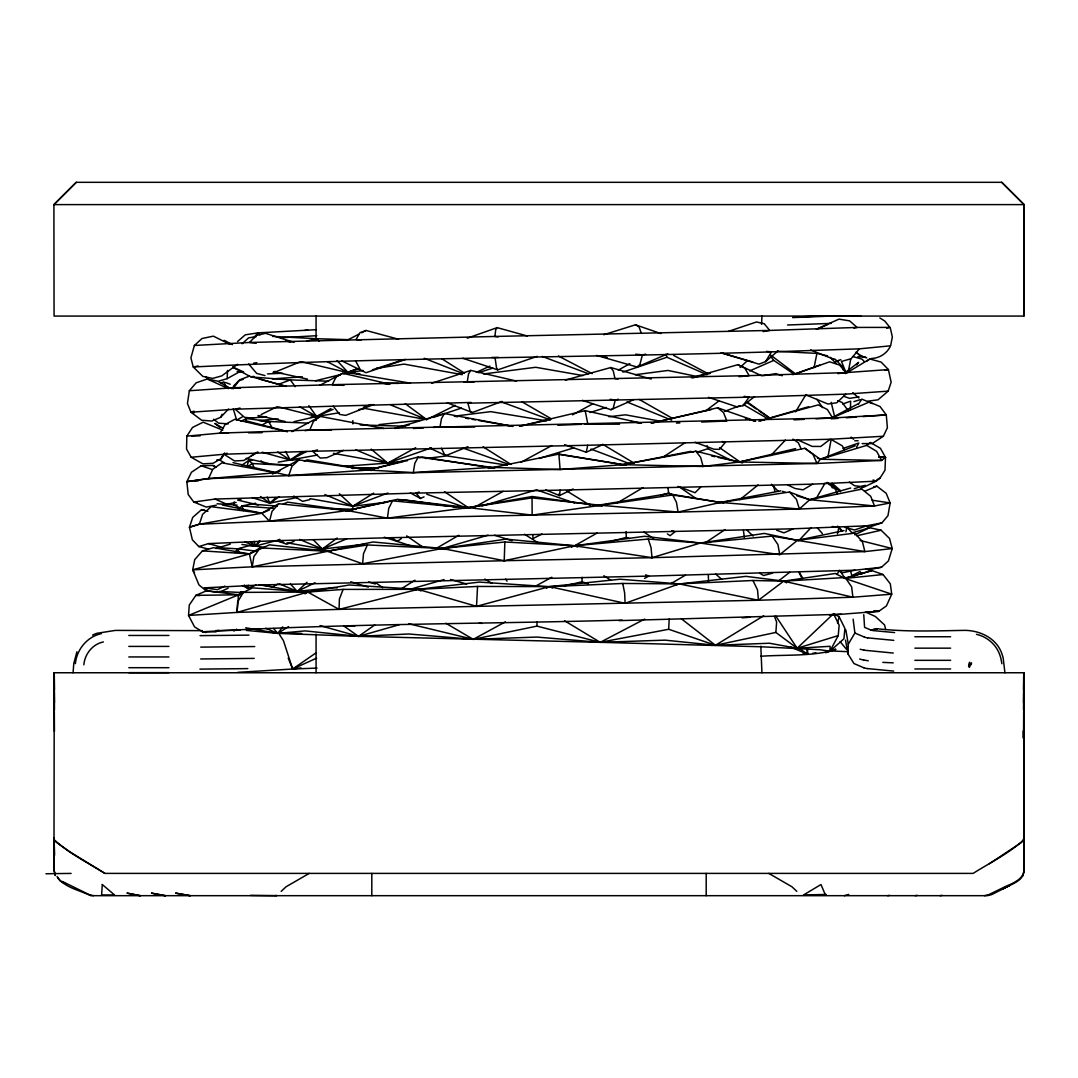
<?xml version="1.0" encoding="UTF-8"?>
<svg xmlns="http://www.w3.org/2000/svg" width="1078" height="1078" viewBox="0 0 1078 1078"><rect width="100%" height="100%" fill="white"/><g stroke="black" fill="none" stroke-linecap="round" stroke-linejoin="round"><path stroke-width="1.5" d="M1023.938 316.07L1024.06 204.604L1001.826 182.317L76.174 182.317L53.9 204.604L54.062 316.07L1023.938 316.07L1024.1 204.604L1001.678 182.317M55.274 875.026L53.967 869.757L54.25 672.753L54.439 689.435M256.564 550.669L249.409 553.917L213.511 547.691L202.421 550.871L194.714 559.63L192.692 569.844L252.225 566.812L504.208 560.722L504.868 542.005L574.453 545.751L652.001 557.676L864.866 551.599L892.22 548.554L889.512 538.474L881.117 530.214L869.609 527.721L851.283 533.111M873.652 486.825L876.845 486.178L886.183 493.293L890.132 502.941L874.487 505.986L799.364 509.018L678.102 512.063L598.95 505.11L532.047 497.888L532.155 515.109L397.499 499.33L347.305 510.527L269.513 521.186L199.376 524.231L189.432 527.263L192.369 539.808L198.824 546.573L208.472 549.106M1023.561 709.607L1023.75 672.753L1024.087 838.617L1021.58 842.376L989.402 863.707M1023.561 731.383L1023.938 672.753L54.062 672.753L54.439 731.383M588.345 583.764L582.039 581.797L582.093 577.363M1022.995 737.81L1023.076 731.14M1023.561 689.435L1023.75 672.753L1024.06 869.111C1024.262 879.352 1012.579 883.219 1005.114 886.695M1023.548 702.789L1023.938 672.753M222.782 430.176L203.136 422.199L192.558 427.427L186.831 436.145L186.548 449.041L191.156 457.247L202.88 463.85L213.067 463.297L221.381 458.46L224.561 452.949M832.391 649.94L835.693 649.374L829.939 651.233L820.277 649.751L761.62 646.787L600.217 642.326L536.925 626.116L537.019 621.669M850.421 409.559L850.65 401.164L842.74 403.994M863.855 667.781L853.951 663.549L848.022 653.996L848.292 644.24L845.853 629.929M343.141 589.396L307.796 592.078L252.602 587.86L238.534 594.813L206.639 590.731L195.9 595.339L189.27 605.054L188.542 615.457L237.025 612.412L339.044 609.38L339.408 598.991L343.141 589.396L417.981 589.343L477.541 586.432L549.497 586.621L622.734 583.454L679.059 583.885L752.943 580.49L783.693 581.15L845.165 577.525L851.647 586.863L852.9 597.212L891.722 594.18L890.32 583.831L883.044 574.547L871.981 570.599L844.384 578.226M761.58 324.37L761.93 316.07M206.141 376.963L208.485 379.294L218.174 381.275L227.148 378.647L227.552 370.441M760.65 656.259C783.679 654.656 807.422 656.286 829.939 651.233L830.114 646.301L797.141 648.269L769.422 643.229L715.428 645.291L668.697 629.269L669.195 618.907M675.758 584.411L746.043 576.353L783.693 581.15L852.9 597.212L758.44 600.257L339.044 609.38L307.796 592.078L237.025 612.412L237.645 602.009L243.345 592.374L307.796 592.078L349.245 584.977L417.981 589.343L479.4 582.093L552.771 586.984M775.904 616.171L797.141 648.269L833.537 613.705L839.156 625.24L838.226 635.589L797.141 648.269L775.864 632.436L776.632 622.073L774.422 616.333M73.075 672.753L73.789 663.442L76.929 651.786M237.025 612.412L238.534 594.813L243.345 592.374M259.421 549.376L269.433 544.835L327.079 551.195L362.572 563.767L363.529 553.58L367.409 544.956L442.236 548.473L504.208 560.722L652.001 557.676L700.296 543.043L764.302 533.421L797.464 540.321L864.866 551.599L862.373 541.493L854.611 533.152L797.464 540.321L772.144 536.103L700.296 543.043L648.242 539.054L574.453 545.751L504.208 560.722M477.541 586.432L476.53 606.335L549.497 586.621L619.971 579.223L679.059 583.885L758.44 600.257L783.693 581.15L835.302 573.483L844.896 578.428L883.044 574.547M216.26 505.218L206.248 507.078L193.797 502.038L188.205 494.506L186.858 481.664L208.512 478.632L288.742 475.6L817.03 463.446L820.371 459.268L866.699 445.376L870.391 442.479L880.443 448.327L885.51 457.382L884.984 470.277L879.958 478.187L876.158 481.165L812.623 484.157L560.142 490.126L559.509 495.584L545.589 489.803M222.351 505.003L261.765 513.222L269.513 521.186L387.406 518.141L388.754 508.331L392.527 500.825L470.089 508.237M228.388 388.632L207.232 379.011L196.129 382.825L189.364 390.735L187.437 403.482L190.954 412.214L201.694 420.258L211.827 421.026L220.667 417.307L228.523 409.02M234.236 501.863L233.737 505.016L240.61 508.102M504.868 542.005L442.236 548.473L373.028 541.978L252.225 566.812L253.882 556.598L260.243 547.907L327.079 551.195L367.409 544.956M272.478 474.05L298.902 459.915L368.393 470.035L413.292 472.555L414.828 463.297L418.264 457.005L491.474 467.353L560.102 469.523L622.922 464.658L703.125 466.491L739.427 461.963L804.875 448.286L820.371 459.268L881.642 460.414L885.51 457.382L878.84 456.978M463.971 382.138L467.273 381.666L468.553 373.931L470.776 370.414L516.537 381.073M433.369 427.4L439.999 427.05L441.508 418.48L444.419 413.534L513.007 426.403L478.726 420.474M246.04 421.714L246.619 418.507L268.597 421.498L308.524 423.128M827.85 457.449L831.151 439.46L842.322 445.861L844.411 449.782M75.379 663.657C76.727 649.468 87.251 636.613 101.345 633.648M83.855 664.83C84.758 654.023 92.587 644.105 103.394 641.949M848.332 371.465L850.731 359.19M814.038 367.719L816.935 353.382L827.594 355.875M564.576 444.662L586.257 452.261L587.712 445.254L830.181 439.258L883.367 436.253L887.383 427.791L886.291 414.936L880.093 406.568L869.34 402L831.017 418.318M837.471 533.745L838.873 527.331L832.297 526.509M845.893 531.845L846.958 527.263L852.361 533.125M968.57 666.5L969.621 662.242L969.311 667.43L971.561 662.916L970.362 665.247M618.381 399.224L615.228 400.167L613.112 408.589L610.93 409.707L582.349 400.329M269.513 521.186L272.033 511.349L278.825 503.749L347.305 510.527L387.406 518.141L678.102 512.063L720.427 502.415L780.836 490.84M645.655 354.163L642.421 354.891L639.874 364.593L637.004 367.005L596.525 355.417M242.402 585.583L247.792 588.399L248.641 585.179M837.485 623.071L839.169 616.805L833.537 613.705M246.916 466.841L248.668 460.508L251.969 460.306M229.803 344.3L213.39 336.161L202.017 338.505L194.377 345.486L190.9 357.883L193.258 366.978L202.785 376.357L212.649 378.418L221.785 375.872L237.537 364.297M1023.804 871.415L1023.548 872.358M845.165 577.525L844.896 578.428L871.981 570.599M890.711 345.378L892.341 336.929L890.428 328.44M867.884 401.191L877.964 399.817L888.191 391.125L891.142 382.205L888.42 369.592L881.157 362.1L869.811 358.974L845.597 373.594M233.01 462.651L288.742 475.6L291.949 466.289L298.902 459.915M57.053 876.481C63.898 887.531 79.785 890.212 90.66 895.683L987.327 895.683L991.598 894.632L1003.2 888.798C1010.585 884.189 1023.709 881.467 1023.938 870.728L1023.709 837.741M233.104 388.848L234.734 384.509M304.912 430.661L309.709 430.082L313.402 421.458L320.274 416.418L383.728 428.465M220.667 417.307L222.068 414.262M1022.658 875.983L1023.076 875.134M207.609 587.833L206.141 590.798L198.985 584.95L192.692 569.844L249.409 553.917L260.243 547.907M838.226 635.589L829.939 651.233L843.953 638.755L844.896 628.407L839.169 616.805M856.619 447.087L858.843 443.018L842.969 448.448M221.381 458.46L223.725 454.323M816.113 498.669L825.088 483.079M216.813 459.902L220.02 460.239L223.281 454.62M848.292 644.24L854.881 633.015L853.129 619.163M238.171 596.134L240.623 591.984L243.897 591.782M795.577 411.836L805.872 394.71M721.007 352.87L759.02 364.148L765.528 361.642L771.484 351.873L859.395 348.841L890.536 345.809C887.302 353.22 879.621 358.287 871.55 358.422M836.932 574.507L839.546 570.343L845.098 578.28M858.277 404.398L861.848 399.116L872.358 403.603M527.465 336.026L497.16 327.631L495.732 329.679L494.869 336.444L249.597 342.467L194.377 345.486M708.489 397.337L736.948 406.864L742.998 405.665L749.116 397.162L845.812 394.144L888.191 391.125M259.502 540.698L255.594 545.98L244.612 541.83M282.705 626.857L277.801 633.379L246.39 630.401M281.169 891.344L286.128 886.722L309.211 873.396M253.734 338.047L257.804 332.886L316.07 329.693M856.565 364.876L858.6 362.383L845.92 372.018M234.883 552.542L237.955 548.796L250.056 545.414L264.177 547.301M859.395 348.841L851.135 358.691L842.147 361.278M863.613 525.727L869.245 527.129L881.925 522.857L887.976 515.661L890.132 502.941L872.169 500.219M231.77 388.7L238.507 380.817L243.129 379.362M1024.033 839.573C1009.089 853.372 990.278 862.589 973.111 873.396L104.889 873.396L69.477 851.607L56.42 842.376L54.183 840.085L54.129 837.997L54.439 855.582M260.054 541.156L255.594 545.98L250.406 541.735M770.73 455.603L785.417 440.053M798.502 540.94L810.858 527.843M76.322 182.317L53.94 204.604L1024.1 204.604M700.66 487.135L695.054 492.7L678.062 486.434M845.812 394.144L836.838 402.741L827.985 404.034L806.155 394.966M307.028 582.295L297.218 591.404L259.138 584.748M238.359 509.247L241.93 505.959L255.607 503.224M740.06 367.409L747.458 360.631M865.607 568.78L868.316 569.844L881.508 567.257L888.447 560.897L892.22 548.554L860.042 540.455M275.941 497.618L269.823 503.17L252.441 497.713M532.155 515.109L672.672 494.964L720.427 502.415L799.364 509.018L809.699 499.707L850.663 488.024M242.092 343.747L248.614 337.872L256.375 336.579M237.537 341.591L245.245 334.827L257.804 332.886L259.96 334.827M204.739 510.298L201.559 509.624L192.733 517.373L189.432 527.263L200.346 523.814M765.528 361.642L777.952 350.916M860.015 489.493L865.189 485.194M438.962 549.066L505.932 539.121L574.453 545.751L644.536 536.278L700.296 543.043L779.785 554.644L797.464 540.321L844.007 530.578M739.858 499.666L758.09 484.938M742.998 405.665L754.56 396.583M778.006 581.325L789.729 572.283M830.181 439.258L820.762 446.454L812.246 446.427L796.965 439.541M867.184 360.982L869.811 358.974M825.425 895.01L820.978 884.539L803.46 895.01L826.193 894.43M705.726 410.799L719.188 400.76M337.239 538.03L322.335 549.025L286.991 542.786M247.064 467.178L252.279 463.527L288.661 465.413M245.717 627.814L277.801 633.379L358.516 636.357L374.726 624.984M847.874 895.01L848.696 894.43L844.343 895.683M401.407 538.528L397.256 541.412L391.651 537.693L276.803 540.644L208.512 543.608L198.824 546.573M237.834 672.349L292.65 669.02L316.043 652.864M302.473 451.588L290.265 459.996L278.205 462.166M279.391 496.621L269.823 503.17L260.472 496.513M242.078 465.009L248.668 460.508L252.279 463.527L254.3 468.095M233.899 630.994L236.648 629.161M215.896 466.949L212.959 465.467L201.222 465.75L191.412 472.285L186.858 481.664L209.698 478.309M705.82 542.45L725.157 529.527M883.367 436.253L872.223 443.557L862.144 443.61M662.674 457.341L685.204 442.64M218.308 630.307L215.856 631.87L202.502 631.802L194.539 626.87L188.542 615.457L238.534 594.813L195.9 595.339L199.228 595.622M288.54 626.587L277.801 633.379L265.66 628.231M305.007 593.83L307.796 592.078M400.787 589.1L414.976 580.22M373.689 493.145L352.722 506.242L309.992 498.629M763.696 615.794L715.428 645.291L665.059 640.143L600.217 642.326L358.516 636.357L305.101 630.899L277.801 633.379L273.516 628.434M257.965 451.978L243.79 460.481L234.559 460.953L223.941 454.256L191.156 457.247M617.276 502.968L643.067 487.579M251.322 455.724L256.928 452.383M812.623 484.157L803.07 489.83L795.065 488.482L787.546 484.898M314.035 340.392L316.905 338.721L348.45 339.664M670.988 583.575L685.487 575.14M437.183 547.867L458.891 535.267M574.035 546.074L597.32 532.936M277.733 584.033L272.721 586.836L261.9 584.923L204.335 587.86L206.141 590.798L217.513 592.28M294.051 421.687L316.595 416.499L330.973 408.481M618.327 370.104L629.889 363.65M242.388 416.876L236.661 420.056L233.239 408.791M278.825 503.749L261.765 513.222L199.376 524.231L202.597 514.354L211.167 506.687L261.765 513.222L269.392 509.975M475.155 506.862L503.13 491.352M227.148 378.647L240.327 371.344M389.953 384.199L342.737 373.271L336.188 376.896L332.226 384.684L233.764 387.716L189.364 390.735M344.96 466.195L387.77 463.095L415.69 447.707M535.591 586.122L551.815 577.242M572.539 414.828L592.873 403.778M505.353 621.858L473.242 639.348L408.656 633.985L358.516 636.357L320.085 625.604M521.078 462.219L551.801 445.551M291.949 431.631L320.274 416.418M644.59 578.347L648.781 576.097L855.002 570.195L881.508 567.257M261.846 425.069L268.597 421.498L272.613 428.626M832.324 417.469L857.886 403.94M319.748 385.358L342.737 373.271M306.502 451.52L290.265 459.996L262.143 452.194M644.657 619.095L600.217 642.326L536.709 637.071L473.242 639.348L408.724 623.731M546.506 588.17L549.497 586.621L625.105 603.303L679.059 583.885L675.933 585.031M346.658 340.459L358.624 334.315M361.602 332.779L366.089 330.474L398.55 339.233M1003.2 888.798L1001.785 889.323L1009.938 885.334M542.032 534.001L533.044 538.555L532.721 534.728M850.515 570.922L851.849 575.692L859.961 571.583L861.901 574.224M428.249 418.87L455.32 405.341M876.98 479.656L879.958 478.187M261.105 414.558L277.329 406.608M1004.912 886.803L988.795 894.646L984.551 895.683M315.072 582.713L297.218 591.404L279.162 583.764M573.092 488.954L559.509 495.584L558.862 494.074M1002.041 889.188L1009.83 885.402M219.144 592.482L228.159 588.13M571.461 547.206L574.453 545.751L577.552 547.018M240.785 421.309L246.619 418.507M854.733 534.782L869.609 527.721M224.965 586.095L217.406 589.666L204.335 587.86M343.586 373.864L355.834 369.188M586.257 452.261L602.764 444.581M476.287 372.382L489.83 366.116M288.217 658.119L292.65 669.02L316.636 658.132M410.354 492.929L420.474 498.454L424.045 496.864M816.329 329.194L838.994 319.128L849.639 320.867L857.091 327.429L889.916 327.402L884.728 320.988L879.837 317.929M343.491 450.348L326.903 457.678L320.26 458.056L312.607 451.251L223.941 454.256L227.108 453.205M610.93 409.707L633.837 399.601M749.641 370.926L773.748 360.402L794.176 374.214M816.881 329.221L827.675 324.545M278.609 406.905L316.595 416.499L333.129 409.33M881.925 522.857L866.658 525.821L793.341 528.799L783.935 532.842L776.632 530.214M283.123 504.113L287.705 502.159L347.305 510.527L392.527 500.825M637.004 367.005L667.808 353.827M279.862 539.337L276.803 540.644L286.735 544.255L294.146 541.291M346.954 538.757L322.335 549.025L299.59 539.418M864.664 491.272L876.845 486.178M272.653 373.096L299.953 361.912M275.496 472.73L221.987 462.826L212.784 469.28L208.512 478.632L275.496 472.73L280.037 470.897M304.225 461.074L307.243 459.848L371.721 470.534M467.96 446.642L447.707 454.862L444.85 455.159L429.677 448.084M244.369 584.99L247.792 588.399L256.092 585.017M373.756 404.533L345.674 415.367L339.664 414.424L333.277 406.19L235.166 409.209L190.954 412.214L194.04 411.163M855.272 445.807L820.371 459.268L817.447 458.015M286.061 386.369L249.355 376.141L239.653 379.86L233.764 387.716L240.407 388.12M279.714 383.889L290.346 379.901L328.669 381.208M345.068 373.19L359.163 368.609M447.235 402.822L472.326 412.537L501.998 401.42M387.959 493.01L352.722 506.242L324.855 494.546M220.896 382.986L223.901 381.881L225.679 386.571M724.564 411.392L740.155 405.611M836.043 361.346L840.746 359.621M363.246 407.336L370.98 404.546M835.787 361.682L838.9 360.578M366.089 330.474L360.065 332.617L356.063 339.462L361.049 340.069M467.3 338.182L497.16 327.631M792.842 374.699L819.779 365.146M793.974 374.349L829.642 361.831L839.614 365.065L846.001 372.611L888.42 369.592L885.105 370.185M333.425 453.339L387.77 463.095L431.496 447.815M325.502 547.934L322.335 549.025L313.065 539.606M866.658 525.821L854.531 529.985L845.125 527.438M462.839 358.26L497.753 369.862L537.289 356.346M419.126 492.026L415.987 493.104L215.034 499.06L193.797 502.038L197.126 502.294M488.334 468.418L558.889 454.094L626.21 465.13M622.895 372.099L666.972 357.263L707.047 374.726M405.678 359.405L365.968 372.719L341.753 360.861M728.432 331.377L756.567 321.958L764.302 323.804L769.732 330.434L857.091 327.429L853.857 328.089M433.046 417.523L461.344 408.104M825.654 652.729L835.693 649.374M431.577 383.283L470.776 370.414M215.816 548.608L230.369 544.053M696.846 452.288L707.963 448.677L731.45 460.522M372.382 369.808L404.129 359.553M478.376 372.745L492.794 368.097M854.194 488.738L863.626 485.706M590.097 412.524L606.146 407.43M853.911 401.622L860.257 399.615M603.788 334.719L635.481 324.801L660.827 333.547M538.973 458.5L573.658 447.922M395.02 428.276L444.419 413.534M481.96 505.986L536.48 489.857L574.547 503.035M343.612 625.86L358.516 636.357L361.682 635.427M758.845 421.188L808.594 406.716M439.649 549.254L488.132 535.173M660.666 495.328L668.656 493.023L674.734 495.664M410.098 589.316L444.096 579.56M358.516 636.357L399.224 624.741M691.402 377.785L737.891 364.687L761.85 375.858M317.458 449.903L312.607 451.251L587.712 445.254M565.371 380.076L610.768 367.544L651.179 379.052M760.448 420.77L818.269 404.883L827.378 409.546L832.62 417.968L886.291 414.936L862.899 416.593M772.549 573.146L763.561 575.517L759.667 573.186M692.885 377.879L710.429 373.311M288.742 475.6L368.393 470.035L418.264 457.005M610.067 541.628L626.331 537.41L629.444 538.569M395.033 428.492L409.397 424.826M339.044 609.38L417.981 589.343L476.53 606.335M315.436 380.777L340.459 374.632M368.393 470.035L403.374 461.627M419.275 457.8L422.455 457.032L494.667 468.404M240.057 408.036L235.166 409.209L244.558 417.348L253.411 418.197M886.682 328.17L889.916 327.402M519.475 426.255L585.192 410.651L641.45 423.25M718.177 457.395L739.427 461.963L795.604 448.61M309.723 499.64L302.595 501.337L293.742 496.082M755.651 421.094L717.625 407.767L651.139 423.209L711.426 409.505M564.037 585.987L582.039 581.797M856.862 535.766L881.117 530.214M471.167 402.458L333.277 406.19M306.974 340.931L316.905 338.721L319.142 341.16M519.556 426.295L550.75 419.477M198.177 365.927L193.258 366.978C385.83 357.357 578.765 357.707 771.484 351.873L766.552 351.388M775.864 632.436L715.428 645.291L681.309 618.732M296.935 497.537L269.823 503.17L267.128 497.066M536.925 626.116L473.242 639.348L445.888 623.273M855.002 570.195L842.834 572.688L838.441 570.788M253.829 376.343L250.824 376.936L290.346 379.901L295.21 386.679M272.33 378.877L302.339 376.815M362.572 563.767L442.236 548.473L445.376 549.484M717.153 503.035L789.473 492.026L809.699 499.707L874.487 505.986L870.714 496.298L861.794 489.102L809.699 499.707L796.871 495.772M668.697 629.269L600.217 642.326L564.562 620.766M236.122 502.429L226.717 504.208L215.034 499.06M742.621 462.934L695.849 451.197L619.661 465.224M317.377 455.064L290.265 459.996L277.733 452.005M463.459 508.425L532.249 496.5L602.13 506.229M414.693 589.935L417.981 589.343L420.892 590.946M304.764 330.474L307.715 329.962M327.294 548.163L322.335 549.025L364.351 544.296M763.17 331.566L769.732 330.434L494.869 336.444L498.171 336.929M240.96 499.545L237.753 500.098L258.262 504.989M812.637 653.349L815.925 652.783M887.652 895.683L889.566 895.36M299.509 406.635L316.595 416.499L339.22 412.753M358.597 409.546L365.051 408.481L426.753 419.611L405.234 403.711M598.95 505.11L668.037 493.67L723.729 503.008M762.901 375.75L775.877 373.621L782.17 375.737M618.893 620.645L841.366 614.271L878.745 611.334L886.426 605.93L891.722 594.18L846.459 578.953M491.797 357.438L498.373 357.384M915.141 895.683L917.203 895.36M253.599 363.178L256.887 362.653M301.153 361.696L348.275 372.719L363.043 370.441M376.168 368.42L404.048 364.108L462.287 374.672M859.018 396.893L849.491 398.348L843.791 396.286M532.047 497.888L466.774 507.819L387.406 518.141M939.989 895.683L942.185 895.36M279.539 634.632L283.433 640.642L292.65 669.02L300.978 667.888M635.225 374.726L668.01 370.455L697.655 376.626M483.456 373.972L535.726 367.288L582.915 375.562M454.62 416.135L490.706 411.648L546.519 420.838M837.795 373.608L846.001 372.611L749.143 375.629L332.226 384.684L343.963 385.385M355.902 449.89L387.77 463.095L407.497 460.697M425.581 458.5L446.952 455.913L507.239 465.184M609.003 416.741L625.442 414.814L661.191 421.377M385.762 502.348L352.722 506.242L339.341 493.764M398.981 500.798L405.584 500.017L447.936 506.054M739.117 376.694L749.143 375.629L744.736 368.016L737.891 364.687M379.16 424.584L420.191 420.299M186.831 436.145L220.02 433.113L309.709 430.082L832.62 417.968L815.871 418.79M238.75 551.963L237.955 548.796L241.202 548.5M248.29 418.358L266.603 416.714M278.137 418.87L259.003 420.582L270.335 422.131M742.095 617.829L750.436 617.195M831.165 418.843L837.849 418.372M846.19 417.779L856.215 417.065M195.091 481.098L198.392 480.869M413.292 472.555L491.474 467.353M865.338 612.21L878.745 611.334L873.854 610.714M829.427 615.026L841.366 614.271M622.154 620.119C482.284 624.054 342.211 623.488 202.502 631.802L205.777 632.53M280.455 337.805L316.838 335.676M413.453 428.465L423.411 427.939M794.095 419.854L804.148 419.355M739.427 461.963L817.03 463.446L881.642 460.414L876.63 451.318L866.699 445.376M267.506 373.918L282.49 373.244M798.785 316.905L821.247 315.962M792.613 317.592L835.019 315.921L861.133 316.285M787.546 324.99L831.286 323.387M557.852 425.271L581.136 424.301M584.465 424.166L619.54 424.193M676.499 423.088L679.854 422.94M701.684 422.037L726.868 420.999L723.473 412.524L717.625 407.767M327.537 361.844L348.275 372.719L354.945 372.449M296.922 459.74L290.265 459.996L285.454 451.439M292.65 669.02L317.067 668.091M311.003 416.997L316.029 416.822M851.849 575.692L855.137 575.571M261.9 584.923L648.781 576.097L645.695 574.83M793.341 528.799L391.651 537.693M472.326 412.537L470.224 411.513L467.906 403.185L749.116 397.162L744.211 396.354M191.803 436.038L200.09 435.849M560.142 490.126L415.987 493.104L420.474 498.454M240.124 630.253L215.681 630.59M248.964 635.131L200.05 635.643M254.745 646.544L200.724 647.123M254.246 658.389L200.67 658.968M247.832 668.603L199.915 669.115M854.8 440.794L858.088 440.74M228.415 433.033L220.02 433.113L225.194 424.436L234.775 419.315L287.354 431.645M248.56 432.817L261.994 432.682M309.709 430.082L331.512 429.987M202.354 630.643L115.44 630.401L96.953 633.285A37.999 37.999 0 0 0 92.546 635.144M439.999 427.05L474.819 427.036M128.808 635.454L168.936 635.454M914.858 636.748L950.634 636.748M128.808 646.409L168.936 646.409M914.858 648.161L950.634 648.161M128.808 656.947L168.936 656.947M914.858 660.329L950.634 660.329M128.808 667.7L168.936 667.7M914.858 668.966L950.634 668.966M128.808 672.645L168.936 672.645M289.847 633.325L301.597 633.446M250.487 895.36L276.588 895.683L275.928 895.36M249.072 628.878L260.58 629.067M879.015 457.234L885.51 457.382L882.222 457.207M380.345 382.933L398.793 383.404M360.227 424.975L405.49 426.201M351.657 467.529L378.418 468.324M351.671 467.771L374.915 468.472M237.093 505.124L217.096 503.776M330.636 508.52L355.875 509.368M345.93 511.147L349.245 511.268M258.019 417.186L262.978 417.375M347.116 625.968L354.729 626.264M308.308 549.834L331.391 550.777M894.619 632.57L873.247 630.603A25.064 8.678 -0.2 0 1 870.862 630.104M893.797 640.359L867.736 637.866M893.244 653.052L863.977 650.196M828.335 650.829L848.238 651.705M882.815 662.377L893.217 662.849M893.716 671.095L867.197 668.562M237.106 371.735L243.722 372.045M219.265 591.445L240.61 592.469M776.915 351.361L816.935 353.382M857.765 356.764L865.634 357.168M291.343 465.09L264.46 463.688L261.011 460.805M272.545 336.403L316.905 338.721M216.772 547.624L241.256 549.052M202.421 550.871L249.409 553.917L252.225 566.812M467.273 381.666L473.983 382.138M228.267 423.856L218.632 423.182L213.538 419.207M254.341 504.329L277.262 506.04M273.084 508.277L241.93 505.959L243.507 510.581M802.867 653.834L807.691 654.211L807.57 649.32M337.064 360.578L348.275 372.719L353.301 373.177M356.656 373.473L360.012 373.783M618.246 378.984L614.972 378.647L613.288 370.98L610.768 367.544M635.75 354.177L642.421 354.891M337.185 587.955L333.843 587.564L297.218 591.404L290.4 583.993M256.227 343.316L249.597 342.467L255.998 335.568L265.552 333.318L294.092 342.4M237.955 548.796L255.944 551.208M93.449 895.683L89.204 894.646L62.308 881.467M241.903 544.457L254.031 546.088M452.827 506.754L456.075 507.212M460.966 507.913L464.227 508.385M558.175 454.229L622.922 464.658L690.378 451.426L693.639 452.127M348.275 372.719L410.435 383.175M190.954 412.214L194.134 412.766M479.279 623.044L481.664 623.448M454.256 416.216L457.517 416.782M465.683 418.197L468.943 418.776M472.204 419.342L475.465 419.908M283.77 542.221L275.739 540.792L255.594 545.98L254.017 541.358M610.283 399.278L615.228 400.167M879.311 629C906.908 631.897 934.855 630.886 962.56 630.401C979.201 629.727 997.325 638.082 1002.297 655.033A42.514 42.514 0 0 1 1003.16 658.011L1004.925 672.753M863.828 659.992L868.289 660.814M631.438 421.485L639.685 423.075M380.305 382.663L388.417 384.374M711.628 455.994L714.903 456.695M273.489 371.694L307.486 379.119M258.006 415.502L285.104 421.498M722.193 441.535L725.427 442.263L719.444 449.351L713.986 449.243L695.081 442.29M246.161 458.352L268.638 463.459M832.122 358.556L835.234 359.297L842.457 366.682L842.902 369.781M264.986 375.575L256.699 373.419L248.681 363.96M245.38 420.649L287.314 431.55M745.383 418.399L754.964 420.932M870.943 630.064L864.583 627.356L863.761 614.703M864.475 637.111L854.881 633.015M602.373 356.333L607.143 357.6M749.345 419.558L754.074 420.811M201.559 509.624L207.892 511.309M859.678 659.022L859.759 659.035A43.187 14.984 -0.2 0 0 863.68 660.073M259.299 378.971L286.222 386.436M450.55 579.519L466.653 583.993M208.512 543.608L221.017 547.112M852.86 356.548L862.036 359.149L864.327 361.629M722.637 353.193L752.781 361.992M285.859 340.85L290.656 342.238M976.479 634.349C987.421 636.788 996.705 645.021 1000.088 655.747A39.926 39.926 0 0 1 1000.91 658.577L1001.907 663.752M368.636 581.985L375.319 584.006M350.727 581.783L368.312 587.133M782.439 491.339L785.646 492.323M494.546 535.24L511.996 540.698M856.08 352.075L859.759 355.484L866.739 357.95M384.307 537.208L411.068 545.913M62.295 882.356L64.734 883.151L60.274 881.063L57.538 877.64M426.78 494.223L467.596 508.237M201.222 465.75L212.137 469.509M671.864 530.645L675.03 531.764L670.031 535.699L667.417 533.893M462.61 447.896L507.563 463.971M500.542 401.582L550.252 419.868M542.247 356.441L588.548 373.783M590.96 449.081L630.239 463.931M225.477 382.461L230.166 384.24M837.579 400.639L842.107 402.417L848.292 410.772M873.059 479.953L876.158 481.165L864.381 486.946L854.517 485.693L849.343 482.095M424.247 358.273L462.624 373.419M810.589 349.932L833.563 359.217M391.031 405.099L426.753 419.611M626.938 401.932L671.675 420.177M790.753 647.11L807.691 654.211L806.56 647.972M862.777 356.683L858.479 354.204M232.767 367.099L243.062 371.708M866.685 612.547L875.417 616.522L884.566 624.984L885.712 629.539M549.497 586.621L552.529 588.009M558.471 356.05L592.172 373.635M827.352 482.418L840.449 491.73M673.602 355.376L707.707 373.473M232.686 367.18L249.368 376.074M224.237 340.352L232.417 344.637M218.632 381.733L230.315 388.282M635.481 324.801L638.944 326.742L641.423 333.439M639.281 399.48L672.537 418.426M783.693 581.15L786.576 582.807M768.789 873.396L791.872 886.722L796.831 891.344M521.887 401.757L550.791 418.534M223.416 428.424L214.845 423.438L220.047 427.535M743.281 404.452L767.9 418.816M104.889 873.396C87.695 862.562 68.803 853.399 53.94 839.466M602.629 444.271L634.295 463.244M220.02 460.239L224.049 462.678M484.83 579.034L491.999 583.414M212.959 465.467L215.681 467.124M566.449 490.746L590.299 505.461M524.42 534.23L538.421 542.935M483.092 446.831L510.972 464.429M441.818 358.758L464.51 373.15M603.882 575.733L610.943 580.314M792.882 439.15L798.34 442.748L801.102 448.812M444.54 491.743L469.361 508.385M798.124 647.73L807.691 654.211M644.038 532.101L653.605 538.609M747.903 403.185L756.204 408.912M758.966 410.826L770.042 418.466M679.463 486.986L695.795 498.373M406.675 535.874L423.115 547.301M719.646 447.693L739.993 461.923M375.939 582.861L382.744 587.685M747.35 402.013L770.379 418.372M804.875 448.286L812.947 454.31L817.03 463.446M770.824 355.174L795.955 374.228M846.19 648.996L840.166 641.706M274.944 371.223L277.504 373.257M827.136 482.648L835.733 489.601L837.188 493.791M371.169 449.149L387.77 463.095M851.094 437.142L853.641 439.285M840.139 490.288L832.054 483.254L833.873 487.404M715.603 573.995L721.856 579.452M852.779 392.661L858.829 398.011M747.148 530.349L753.118 536.062M771.457 484.238L773.667 486.474L775.001 491.325M772.751 485.666L778.451 491.528M830.127 357.276L836.191 363.542M789.473 492.026L796.426 499.316L799.364 509.018M838.873 527.331L842.201 530.861M817.299 527.762L822.406 533.597M837.687 526.131L841.958 531.144M695.849 451.197L700.646 457.301L703.125 466.491M770.959 356.791L773.748 360.402M308.82 405.651L316.595 416.499M772.144 536.103L777.898 544.525L779.785 554.644M816.922 399.318L822.595 407.619M505.69 579.034L507.051 581.177M192.692 569.844L194.552 572.89M799.391 572.512L802.558 577.768M497.753 369.862L496.459 367.531L495.085 357.909M355.605 360.941L360.726 370.468M799.283 573.065L802.342 578.873M672.672 494.964L676.445 502.321L678.102 512.063M441.468 448.259L444.85 455.159M752.943 580.49L757.524 589.895L758.44 600.257M665.773 354.406L666.972 357.263M841.352 361.117L846.217 373.082M55.194 875.565L53.967 869.811L54.183 840.085L54.439 855.07M648.242 539.054L651.031 547.543L652.001 557.676M585.192 410.651L587.793 424.018M707.101 445.672L707.963 448.677M53.913 838.644L54.385 840.449M246.997 585.233L247.792 588.399M831.178 402.363L834.938 417.994M622.734 583.454L624.634 592.927L625.105 603.303M831.677 484.696L832.283 487.889M845.516 640.116L848.022 653.996M240.623 591.984L241.095 595.177M667.969 488.186L668.656 493.023M743.443 530.443L744.386 537.679M558.889 454.094L560.102 469.523M626.075 531.629L626.331 537.41M760.825 646.207L761.93 672.753M708.34 574.601L708.502 581.999M54.062 672.753L54.452 702.789M54.25 672.753L54.439 709.607M706.198 873.396L706.198 895.683M371.802 873.396L371.802 895.683M352.856 420.595L352.856 423.91M352.856 465.386L352.856 468.701M352.856 506.862L352.856 510.177M316.07 316.07L316.07 339.624M316.07 415.34L316.07 420.38M316.07 634.066L316.07 672.753M45.99 873.773A501.58 1.671 -0.1 0 1 71.121 873.423M864.071 650.155A42.972 14.62 0.1 0 1 860.163 649.252M867.184 668.576A36.692 12.626 -0.1 0 1 863.815 667.794M867.642 637.92A35.668 12.262 -0.1 0 1 864.367 637.152M102.302 884.539L101.628 895.01L114.591 895.01L102.302 884.539M991.976 894.444L991.976 894.444M877.991 628.69L870.781 630.024L877.991 628.703M140.194 895.683L127.204 893.15L140.194 895.683M165.325 895.683L151.553 893.15L165.325 895.683M190.2 895.683L175.741 893.15L190.2 895.683M86.024 894.43L86.024 894.43"/></g></svg>
